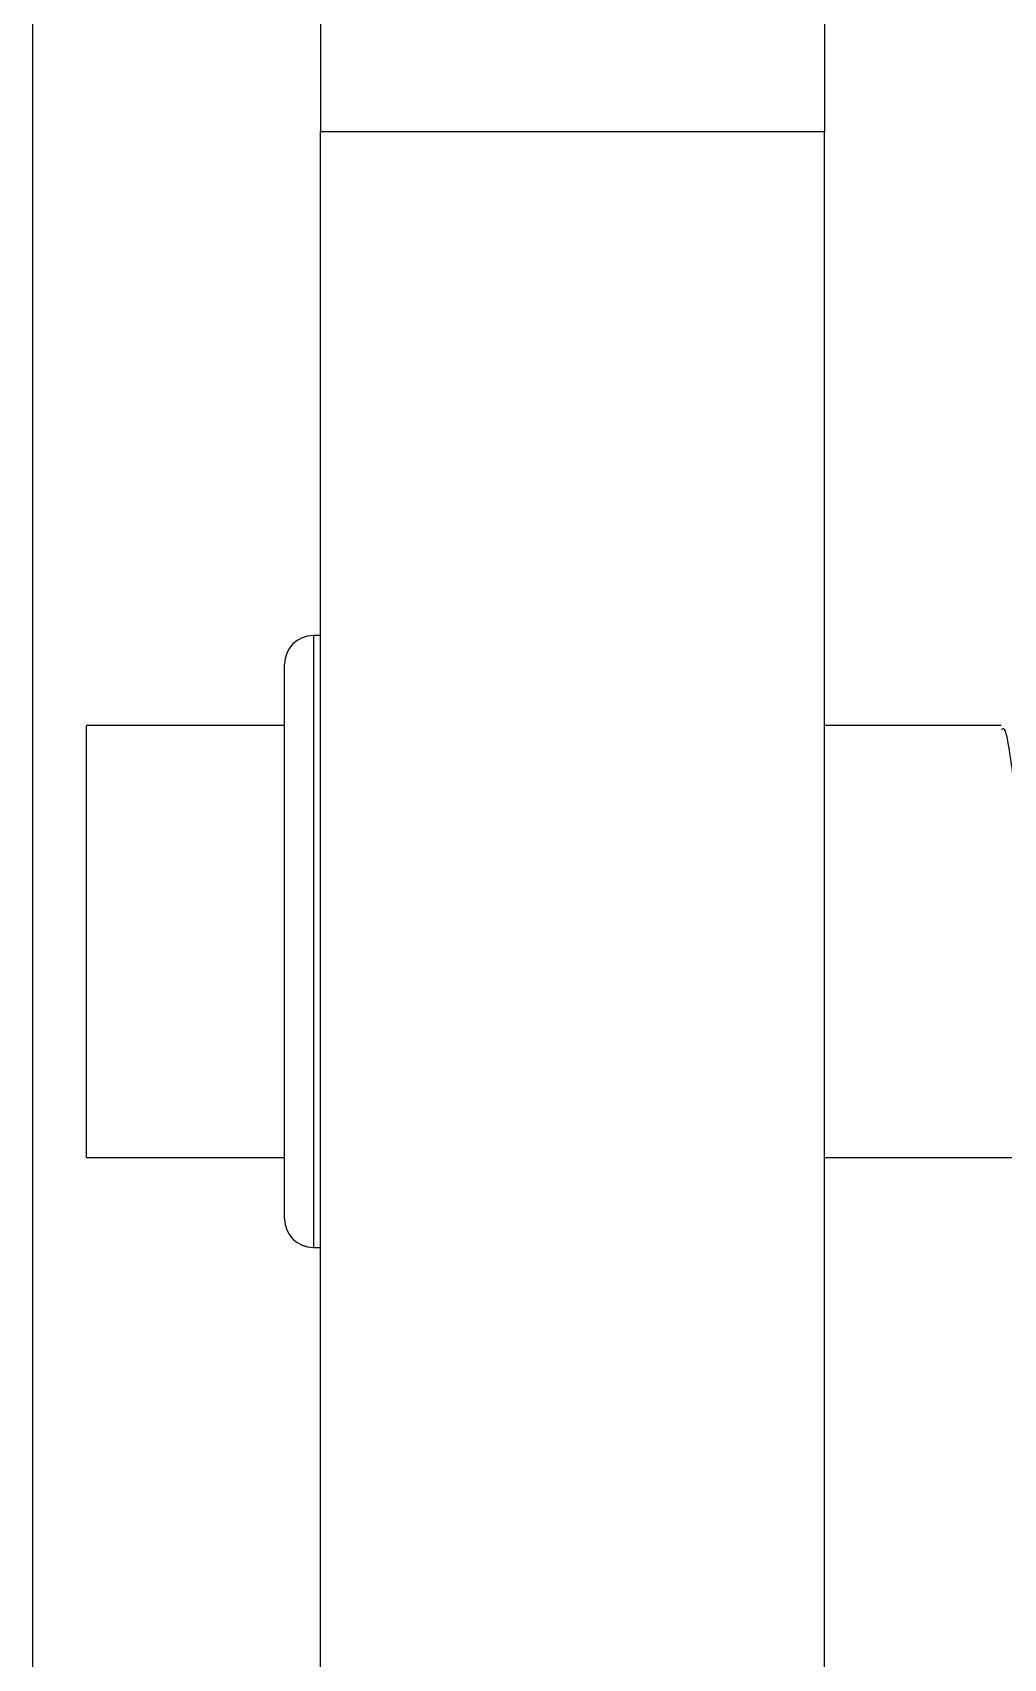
# Model space of a CAD drawing. Header units: millimetres. Extents: x -2889 to 8174, y 2447 to 8478.
# Drawn here: x 1605.824 to 1608.521, y 3398.274 to 3402.79 of the extents above; entities that cross this region are included whole.
import ezdxf

# ---------------------------------------------------------------- set-up
doc = ezdxf.new("R2010")
doc.units = ezdxf.units.MM

msp = doc.modelspace()

# ---------------------------------------------------------------- linework, layer by layer
at = {"color": 7, "linetype": 'Continuous', "lineweight": 25}
for p, q in [((1605.8239, 3404.4155), (1605.8239, 3376.4155)), ((1606.6239, 3403.7155), (1606.6239, 3402.5155)), ((1608.0239, 3403.7155), (1608.0239, 3402.5155)), ((1606.6239, 3398.0155), (1606.6239, 3402.5155)), ((1606.6239, 3402.5155), (1608.0239, 3402.5155)), ((1608.0239, 3398.0155), (1608.0239, 3402.5155)), ((1606.6239, 3401.1155), (1606.6039, 3401.1155)), ((1606.5239, 3399.4955), (1606.5239, 3401.0355)), ((1606.5239, 3400.8655), (1605.9739, 3400.8655)), ((1605.9739, 3399.6655), (1605.9739, 3400.8655)), ((1608.5146, 3400.8655), (1608.0239, 3400.8655)), ((1605.9739, 3399.6655), (1606.5239, 3399.6655)), ((1608.0239, 3399.6655), (1608.6646, 3399.6655)), ((1606.6039, 3399.4155), (1606.6239, 3399.4155))]:
    msp.add_line(p, q, dxfattribs=at)
at = {"color": 8, "linetype": 'Continuous', "lineweight": 25}
for p, q in [((1606.6039, 3401.1155), (1606.6039, 3399.4269)), ((1606.6039, 3399.4269), (1606.6039, 3399.4155))]:
    msp.add_line(p, q, dxfattribs=at)
at = {"color": 7, "linetype": 'Continuous', "lineweight": 25}
for centre, start, end in [((1606.6039, 3401.0355), 90, 180), ((1606.6039, 3399.4955), 180, 270)]:
    msp.add_arc(centre, 0.08, start, end, dxfattribs=at)
msp.add_open_spline([(1608.6936, 3399.7779), (1608.6932, 3399.7737), (1608.6862, 3399.714), (1608.6739, 3399.6666), (1608.6558, 3399.6603), (1608.6353, 3399.754), (1608.6184, 3399.9238), (1608.5989, 3400.1457), (1608.5793, 3400.3856), (1608.5624, 3400.6089), (1608.5419, 3400.7745), (1608.5269, 3400.8627), (1608.5177, 3400.8563), (1608.5146, 3400.8541)], degree=3, knots=[0, 0, 0, 0, 0.007835, 0.111603, 0.215371, 0.321885, 0.424154, 0.529736, 0.635319, 0.737588, 0.844102, 0.947869, 1, 1, 1, 1], dxfattribs=at)

doc.saveas('drawing.dxf')
